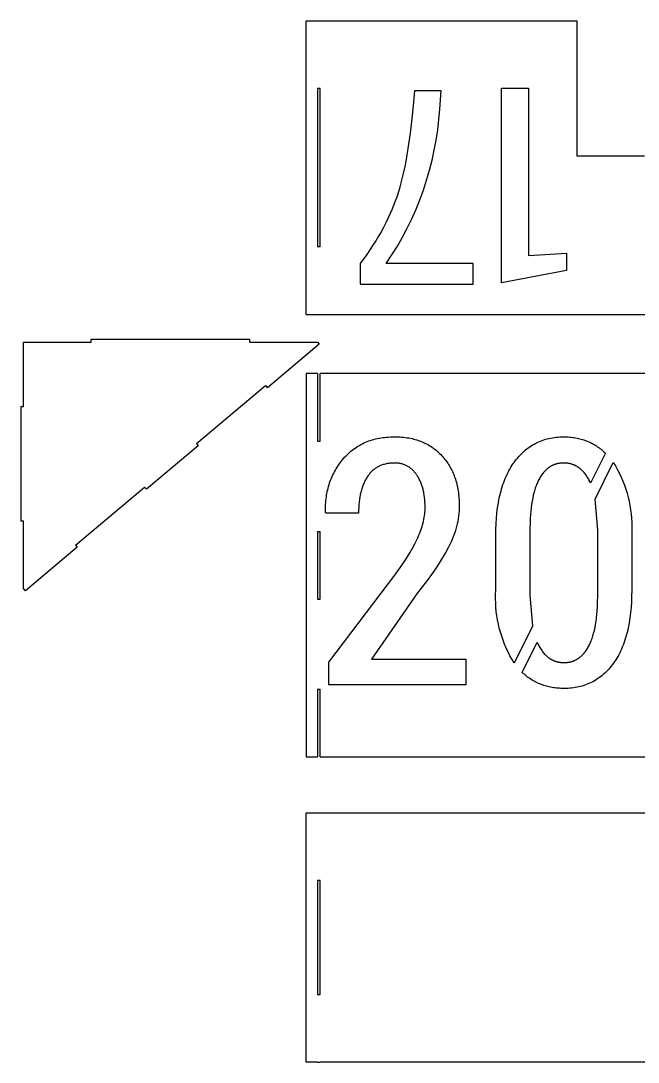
# Model space of a CAD drawing. Header units: inches. Extents: x -28 to 28, y 0 to 215.
# Drawn here: x -27.65 to -0.28, y 0.23 to 46.4 of the extents above; entities that cross this region are included whole.
import ezdxf

# ---------------------------------------------------------------- set-up
doc = ezdxf.new("R2010")
doc.units = ezdxf.units.IN
doc.header["$MEASUREMENT"] = 0
doc.layers.add('Linework', color=7, linetype='Continuous', true_color=0x000000)

msp = doc.modelspace()

# ---------------------------------------------------------------- linework, layer by layer
at = {"layer": 'Linework'}
for p, q in [((-15, 33.374), (-15, 46.397)), ((-15, 46.397), (-3, 46.397)), ((-3, 46.397), (-3, 40.397)), ((-14.5, 43.397), (-14.5, 36.374)), ((-14.375, 43.397), (-14.5, 43.397)), ((-14.375, 36.374), (-14.375, 43.397)), ((-6.338, 43.409), (-5.144, 43.409)), ((-6.338, 34.783), (-6.338, 43.409)), ((-5.144, 43.409), (-5.144, 35.989)), ((-10.197, 43.296), (-10.273, 42.477)), ((-9.006, 43.296), (-10.197, 43.296)), ((-9.077, 42.477), (-9.006, 43.296)), ((-10.273, 42.477), (-10.325, 41.937)), ((-9.114, 42.02), (-9.077, 42.477)), ((-9.166, 41.565), (-9.114, 42.02)), ((-10.325, 41.937), (-10.384, 41.419)), ((-9.234, 41.112), (-9.166, 41.565)), ((-10.384, 41.419), (-10.452, 40.923)), ((-9.316, 40.662), (-9.234, 41.112)), ((-10.452, 40.923), (-10.529, 40.449)), ((-9.414, 40.214), (-9.316, 40.662)), ((-10.529, 40.449), (-10.614, 39.997)), ((-9.527, 39.771), (-9.414, 40.214)), ((0, 40.397), (-3, 40.397)), ((-10.614, 39.997), (-10.707, 39.567)), ((-9.655, 39.331), (-9.527, 39.771)), ((-10.707, 39.567), (-10.809, 39.159)), ((-9.797, 38.895), (-9.655, 39.331)), ((-10.862, 38.964), (-10.919, 38.773)), ((-10.809, 39.159), (-10.862, 38.964)), ((-9.955, 38.465), (-9.797, 38.895)), ((-11.045, 38.396), (-11.117, 38.206)), ((-10.979, 38.585), (-11.045, 38.396)), ((-10.919, 38.773), (-10.979, 38.585)), ((-10.126, 38.041), (-9.955, 38.465)), ((-11.195, 38.015), (-11.28, 37.822)), ((-11.117, 38.206), (-11.195, 38.015)), ((-10.312, 37.622), (-10.126, 38.041)), ((-11.466, 37.435), (-11.569, 37.239)), ((-11.37, 37.629), (-11.466, 37.435)), ((-11.28, 37.822), (-11.37, 37.629)), ((-10.512, 37.21), (-10.312, 37.622)), ((-11.677, 37.042), (-11.792, 36.845)), ((-11.569, 37.239), (-11.677, 37.042)), ((-10.725, 36.805), (-10.512, 37.21)), ((-11.913, 36.646), (-12.039, 36.446)), ((-11.792, 36.845), (-11.913, 36.646)), ((-10.952, 36.407), (-10.725, 36.805)), ((-14.375, 36.374), (-14.5, 36.374)), ((-12.311, 36.043), (-12.607, 35.635)), ((-12.172, 36.245), (-12.311, 36.043)), ((-12.039, 36.446), (-12.172, 36.245)), ((-11.446, 35.635), (-11.193, 36.017)), ((-11.193, 36.017), (-10.952, 36.407)), ((-5.144, 35.989), (-3.459, 36.101)), ((-3.459, 36.101), (-3.459, 35.327)), ((-12.607, 35.635), (-12.607, 34.716)), ((-7.598, 35.635), (-11.446, 35.635)), ((-7.598, 34.716), (-7.598, 35.635)), ((-3.459, 35.327), (-6.338, 34.783)), ((-12.607, 34.716), (-7.598, 34.716)), ((-15, 33.374), (15, 33.374)), ((-27.523, 32.154), (-24.523, 32.154)), ((-27.523, 29.279), (-27.523, 32.154)), ((-24.523, 32.154), (-24.523, 32.279)), ((-24.523, 32.279), (-17.5, 32.279)), ((-17.5, 32.154), (-17.5, 32.279)), ((-17.5, 32.154), (-14.5, 32.154)), ((-14.42, 32.058), (-16.718, 30.13)), ((-14.5, 32.154), (-14.42, 32.058)), ((-15, 30.765), (-15, 13.765)), ((-14.5, 30.765), (-15, 30.765)), ((-14.5, 30.765), (-14.5, 27.765)), ((-14.375, 27.765), (-14.375, 30.765)), ((14.375, 30.765), (-14.375, 30.765)), ((-19.862, 27.654), (-16.798, 30.226)), ((-16.798, 30.226), (-16.718, 30.13)), ((-27.523, 29.279), (-27.648, 29.279)), ((-27.648, 29.279), (-27.648, 24.226)), ((-14.5, 27.765), (-14.375, 27.765)), ((-12.433, 27.682), (-12.363, 27.713)), ((-12.363, 27.713), (-12.292, 27.743)), ((-12.292, 27.743), (-12.219, 27.77)), ((-12.219, 27.77), (-12.145, 27.796)), ((-12.145, 27.796), (-12.071, 27.819)), ((-12.071, 27.819), (-11.994, 27.841)), ((-11.994, 27.841), (-11.917, 27.861)), ((-11.917, 27.861), (-11.839, 27.879)), ((-11.839, 27.879), (-11.759, 27.895)), ((-11.759, 27.895), (-11.678, 27.909)), ((-11.678, 27.909), (-11.596, 27.921)), ((-11.596, 27.921), (-11.513, 27.932)), ((-11.513, 27.932), (-11.428, 27.94)), ((-11.428, 27.94), (-11.343, 27.947)), ((-11.343, 27.947), (-11.256, 27.952)), ((-11.256, 27.952), (-11.168, 27.954)), ((-11.168, 27.954), (-11.078, 27.955)), ((-11.078, 27.955), (-10.996, 27.955)), ((-10.996, 27.955), (-10.915, 27.952)), ((-10.915, 27.952), (-10.835, 27.948)), ((-10.835, 27.948), (-10.756, 27.942)), ((-10.756, 27.942), (-10.678, 27.935)), ((-10.678, 27.935), (-10.601, 27.926)), ((-10.601, 27.926), (-10.525, 27.915)), ((-10.525, 27.915), (-10.45, 27.903)), ((-10.45, 27.903), (-10.377, 27.889)), ((-10.377, 27.889), (-10.304, 27.874)), ((-10.304, 27.874), (-10.233, 27.856)), ((-10.233, 27.856), (-10.162, 27.838)), ((-10.162, 27.838), (-10.093, 27.817)), ((-10.093, 27.817), (-10.025, 27.795)), ((-10.025, 27.795), (-9.957, 27.771)), ((-9.957, 27.771), (-9.891, 27.746)), ((-9.891, 27.746), (-9.826, 27.719)), ((-9.826, 27.719), (-9.763, 27.69)), ((-4.821, 27.672), (-4.751, 27.707)), ((-4.751, 27.707), (-4.681, 27.739)), ((-4.681, 27.739), (-4.61, 27.769)), ((-4.61, 27.769), (-4.537, 27.796)), ((-4.537, 27.796), (-4.463, 27.822)), ((-4.463, 27.822), (-4.388, 27.845)), ((-4.388, 27.845), (-4.313, 27.866)), ((-4.313, 27.866), (-4.235, 27.885)), ((-4.235, 27.885), (-4.157, 27.901)), ((-4.157, 27.901), (-4.078, 27.916)), ((-4.078, 27.916), (-3.998, 27.928)), ((-3.998, 27.928), (-3.916, 27.938)), ((-3.916, 27.938), (-3.833, 27.945)), ((-3.833, 27.945), (-3.75, 27.951)), ((-3.75, 27.951), (-3.665, 27.954)), ((-3.665, 27.954), (-3.579, 27.955)), ((-3.579, 27.955), (-3.51, 27.955)), ((-3.51, 27.955), (-3.442, 27.953)), ((-3.442, 27.953), (-3.375, 27.949)), ((-3.375, 27.949), (-3.308, 27.944)), ((-3.308, 27.944), (-3.242, 27.938)), ((-3.242, 27.938), (-3.177, 27.93)), ((-3.177, 27.93), (-3.113, 27.921)), ((-3.113, 27.921), (-3.049, 27.91)), ((-3.049, 27.91), (-2.986, 27.898)), ((-2.986, 27.898), (-2.924, 27.885)), ((-2.924, 27.885), (-2.862, 27.87)), ((-2.862, 27.87), (-2.801, 27.854)), ((-2.801, 27.854), (-2.741, 27.837)), ((-2.741, 27.837), (-2.682, 27.818)), ((-2.682, 27.818), (-2.623, 27.797)), ((-2.623, 27.797), (-2.565, 27.775)), ((-2.565, 27.775), (-2.507, 27.752)), ((-2.507, 27.752), (-2.451, 27.728)), ((-2.451, 27.728), (-2.395, 27.702)), ((-2.395, 27.702), (-2.34, 27.674)), ((-19.782, 27.559), (-22.08, 25.63)), ((-19.862, 27.654), (-19.782, 27.559)), ((-13.126, 27.214), (-13.069, 27.266)), ((-13.069, 27.266), (-13.011, 27.316)), ((-13.011, 27.316), (-12.952, 27.364)), ((-12.952, 27.364), (-12.891, 27.411)), ((-12.891, 27.411), (-12.829, 27.455)), ((-12.829, 27.455), (-12.766, 27.498)), ((-12.766, 27.498), (-12.702, 27.538)), ((-12.702, 27.538), (-12.637, 27.577)), ((-12.637, 27.577), (-12.57, 27.614)), ((-12.57, 27.614), (-12.502, 27.649)), ((-12.502, 27.649), (-12.433, 27.682)), ((-9.763, 27.69), (-9.7, 27.66)), ((-9.7, 27.66), (-9.638, 27.628)), ((-9.638, 27.628), (-9.577, 27.595)), ((-9.577, 27.595), (-9.518, 27.559)), ((-9.518, 27.559), (-9.459, 27.523)), ((-9.459, 27.523), (-9.402, 27.484)), ((-9.402, 27.484), (-9.346, 27.444)), ((-9.346, 27.444), (-9.29, 27.402)), ((-9.29, 27.402), (-9.236, 27.359)), ((-9.236, 27.359), (-9.183, 27.314)), ((-9.183, 27.314), (-9.131, 27.267)), ((-9.131, 27.267), (-9.08, 27.219)), ((-5.451, 27.208), (-5.393, 27.264)), ((-5.393, 27.264), (-5.334, 27.319)), ((-5.334, 27.319), (-5.274, 27.371)), ((-5.274, 27.371), (-5.212, 27.42)), ((-5.212, 27.42), (-5.15, 27.468)), ((-5.15, 27.468), (-5.086, 27.513)), ((-5.086, 27.513), (-5.022, 27.556)), ((-5.022, 27.556), (-4.956, 27.597)), ((-4.956, 27.597), (-4.889, 27.636)), ((-4.889, 27.636), (-4.821, 27.672)), ((-2.34, 27.674), (-2.285, 27.645)), ((-2.285, 27.645), (-2.231, 27.615)), ((-2.231, 27.615), (-2.178, 27.584)), ((-2.178, 27.584), (-2.126, 27.551)), ((-2.126, 27.551), (-2.074, 27.516)), ((-2.074, 27.516), (-2.023, 27.48)), ((-2.023, 27.48), (-1.973, 27.443)), ((-1.973, 27.443), (-1.923, 27.404)), ((-1.923, 27.404), (-1.874, 27.364)), ((-1.874, 27.364), (-1.826, 27.323)), ((-1.826, 27.323), (-1.779, 27.28)), ((-1.779, 27.28), (-1.732, 27.236)), ((-13.536, 26.738), (-13.49, 26.802)), ((-13.49, 26.802), (-13.442, 26.864)), ((-13.442, 26.864), (-13.393, 26.926)), ((-13.393, 26.926), (-13.342, 26.987)), ((-13.342, 26.987), (-13.29, 27.047)), ((-13.29, 27.047), (-13.237, 27.104)), ((-13.237, 27.104), (-13.182, 27.16)), ((-13.182, 27.16), (-13.126, 27.214)), ((-11.318, 26.779), (-11.363, 26.773)), ((-11.271, 26.784), (-11.318, 26.779)), ((-11.224, 26.788), (-11.271, 26.784)), ((-11.176, 26.791), (-11.224, 26.788)), ((-11.128, 26.793), (-11.176, 26.791)), ((-11.078, 26.794), (-11.128, 26.793)), ((-11.039, 26.793), (-11.078, 26.794)), ((-11, 26.791), (-11.039, 26.793)), ((-10.962, 26.789), (-11, 26.791)), ((-10.924, 26.785), (-10.962, 26.789)), ((-10.887, 26.78), (-10.924, 26.785)), ((-10.851, 26.775), (-10.887, 26.78)), ((-9.08, 27.219), (-9.031, 27.169)), ((-9.031, 27.169), (-8.982, 27.118)), ((-8.982, 27.118), (-8.934, 27.065)), ((-8.934, 27.065), (-8.889, 27.011)), ((-8.889, 27.011), (-8.844, 26.956)), ((-8.844, 26.956), (-8.801, 26.9)), ((-8.801, 26.9), (-8.76, 26.843)), ((-8.76, 26.843), (-8.72, 26.784)), ((-8.72, 26.784), (-8.682, 26.725)), ((-5.826, 26.752), (-5.776, 26.823)), ((-5.776, 26.823), (-5.724, 26.893)), ((-5.724, 26.893), (-5.672, 26.96)), ((-5.672, 26.96), (-5.618, 27.026)), ((-5.618, 27.026), (-5.564, 27.089)), ((-5.564, 27.089), (-5.508, 27.149)), ((-5.508, 27.149), (-5.451, 27.208)), ((-3.777, 26.779), (-3.798, 26.775)), ((-3.756, 26.782), (-3.777, 26.779)), ((-3.734, 26.785), (-3.756, 26.782)), ((-3.713, 26.787), (-3.734, 26.785)), ((-3.669, 26.791), (-3.713, 26.787)), ((-3.624, 26.793), (-3.669, 26.791)), ((-3.579, 26.794), (-3.624, 26.793)), ((-3.533, 26.793), (-3.579, 26.794)), ((-3.489, 26.791), (-3.533, 26.793)), ((-3.445, 26.787), (-3.489, 26.791)), ((-3.423, 26.785), (-3.445, 26.787)), ((-3.402, 26.782), (-3.423, 26.785)), ((-3.38, 26.779), (-3.402, 26.782)), ((-3.359, 26.775), (-3.38, 26.779)), ((-1.732, 27.236), (-2.391, 25.901)), ((-2.181, 25.197), (-1.378, 26.823)), ((-1.378, 26.823), (-1.281, 26.662)), ((-13.81, 26.27), (-13.775, 26.339)), ((-13.775, 26.339), (-13.74, 26.408)), ((-13.74, 26.408), (-13.702, 26.476)), ((-13.702, 26.476), (-13.663, 26.543)), ((-13.663, 26.543), (-13.622, 26.609)), ((-13.622, 26.609), (-13.58, 26.674)), ((-13.58, 26.674), (-13.536, 26.738)), ((-12.168, 26.337), (-12.195, 26.304)), ((-12.139, 26.369), (-12.168, 26.337)), ((-12.11, 26.4), (-12.139, 26.369)), ((-12.08, 26.43), (-12.11, 26.4)), ((-12.05, 26.458), (-12.08, 26.43)), ((-12.018, 26.486), (-12.05, 26.458)), ((-11.986, 26.512), (-12.018, 26.486)), ((-11.953, 26.537), (-11.986, 26.512)), ((-11.919, 26.561), (-11.953, 26.537)), ((-11.884, 26.584), (-11.919, 26.561)), ((-11.849, 26.605), (-11.884, 26.584)), ((-11.813, 26.625), (-11.849, 26.605)), ((-11.776, 26.645), (-11.813, 26.625)), ((-11.738, 26.663), (-11.776, 26.645)), ((-11.699, 26.68), (-11.738, 26.663)), ((-11.66, 26.695), (-11.699, 26.68)), ((-11.62, 26.71), (-11.66, 26.695)), ((-11.579, 26.723), (-11.62, 26.71)), ((-11.538, 26.735), (-11.579, 26.723)), ((-11.495, 26.746), (-11.538, 26.735)), ((-11.452, 26.756), (-11.495, 26.746)), ((-11.408, 26.765), (-11.452, 26.756)), ((-11.363, 26.773), (-11.408, 26.765)), ((-10.814, 26.768), (-10.851, 26.775)), ((-10.779, 26.76), (-10.814, 26.768)), ((-10.744, 26.751), (-10.779, 26.76)), ((-10.709, 26.741), (-10.744, 26.751)), ((-10.675, 26.73), (-10.709, 26.741)), ((-10.642, 26.718), (-10.675, 26.73)), ((-10.609, 26.704), (-10.642, 26.718)), ((-10.576, 26.69), (-10.609, 26.704)), ((-10.545, 26.675), (-10.576, 26.69)), ((-10.513, 26.659), (-10.545, 26.675)), ((-10.482, 26.641), (-10.513, 26.659)), ((-10.452, 26.623), (-10.482, 26.641)), ((-10.422, 26.603), (-10.452, 26.623)), ((-10.393, 26.583), (-10.422, 26.603)), ((-10.365, 26.561), (-10.393, 26.583)), ((-10.336, 26.538), (-10.365, 26.561)), ((-10.309, 26.515), (-10.336, 26.538)), ((-10.282, 26.49), (-10.309, 26.515)), ((-10.255, 26.464), (-10.282, 26.49)), ((-10.229, 26.437), (-10.255, 26.464)), ((-10.204, 26.409), (-10.229, 26.437)), ((-10.179, 26.38), (-10.204, 26.409)), ((-10.154, 26.35), (-10.179, 26.38)), ((-10.13, 26.319), (-10.154, 26.35)), ((-10.107, 26.287), (-10.13, 26.319)), ((-8.682, 26.725), (-8.645, 26.665)), ((-8.645, 26.665), (-8.609, 26.604)), ((-8.609, 26.604), (-8.575, 26.541)), ((-8.575, 26.541), (-8.543, 26.478)), ((-8.543, 26.478), (-8.512, 26.413)), ((-8.512, 26.413), (-8.483, 26.348)), ((-8.483, 26.348), (-8.455, 26.281)), ((-6.092, 26.282), (-6.052, 26.365)), ((-6.052, 26.365), (-6.01, 26.446)), ((-6.01, 26.446), (-5.966, 26.525)), ((-5.966, 26.525), (-5.921, 26.603)), ((-5.921, 26.603), (-5.874, 26.678)), ((-5.874, 26.678), (-5.826, 26.752)), ((-4.508, 26.332), (-4.536, 26.295)), ((-4.479, 26.368), (-4.508, 26.332)), ((-4.449, 26.403), (-4.479, 26.368)), ((-4.419, 26.436), (-4.449, 26.403)), ((-4.388, 26.468), (-4.419, 26.436)), ((-4.372, 26.483), (-4.388, 26.468)), ((-4.356, 26.498), (-4.372, 26.483)), ((-4.34, 26.513), (-4.356, 26.498)), ((-4.323, 26.527), (-4.34, 26.513)), ((-4.307, 26.541), (-4.323, 26.527)), ((-4.29, 26.554), (-4.307, 26.541)), ((-4.273, 26.567), (-4.29, 26.554)), ((-4.256, 26.58), (-4.273, 26.567)), ((-4.239, 26.593), (-4.256, 26.58)), ((-4.222, 26.605), (-4.239, 26.593)), ((-4.205, 26.616), (-4.222, 26.605)), ((-4.187, 26.627), (-4.205, 26.616)), ((-4.169, 26.638), (-4.187, 26.627)), ((-4.151, 26.649), (-4.169, 26.638)), ((-4.133, 26.659), (-4.151, 26.649)), ((-4.115, 26.669), (-4.133, 26.659)), ((-4.096, 26.678), (-4.115, 26.669)), ((-4.077, 26.687), (-4.096, 26.678)), ((-4.059, 26.696), (-4.077, 26.687)), ((-4.04, 26.704), (-4.059, 26.696)), ((-4.02, 26.712), (-4.04, 26.704)), ((-4.001, 26.72), (-4.02, 26.712)), ((-3.982, 26.727), (-4.001, 26.72)), ((-3.962, 26.734), (-3.982, 26.727)), ((-3.942, 26.74), (-3.962, 26.734)), ((-3.922, 26.746), (-3.942, 26.74)), ((-3.902, 26.752), (-3.922, 26.746)), ((-3.881, 26.757), (-3.902, 26.752)), ((-3.861, 26.762), (-3.881, 26.757)), ((-3.84, 26.767), (-3.861, 26.762)), ((-3.819, 26.771), (-3.84, 26.767)), ((-3.798, 26.775), (-3.819, 26.771)), ((-3.338, 26.771), (-3.359, 26.775)), ((-3.317, 26.767), (-3.338, 26.771)), ((-3.296, 26.763), (-3.317, 26.767)), ((-3.276, 26.758), (-3.296, 26.763)), ((-3.255, 26.752), (-3.276, 26.758)), ((-3.235, 26.747), (-3.255, 26.752)), ((-3.215, 26.74), (-3.235, 26.747)), ((-3.195, 26.734), (-3.215, 26.74)), ((-3.175, 26.727), (-3.195, 26.734)), ((-3.156, 26.72), (-3.175, 26.727)), ((-3.136, 26.713), (-3.156, 26.72)), ((-3.117, 26.705), (-3.136, 26.713)), ((-3.098, 26.696), (-3.117, 26.705)), ((-3.079, 26.688), (-3.098, 26.696)), ((-3.06, 26.679), (-3.079, 26.688)), ((-3.042, 26.669), (-3.06, 26.679)), ((-3.023, 26.66), (-3.042, 26.669)), ((-3.005, 26.65), (-3.023, 26.66)), ((-2.987, 26.639), (-3.005, 26.65)), ((-2.969, 26.628), (-2.987, 26.639)), ((-2.951, 26.617), (-2.969, 26.628)), ((-2.934, 26.606), (-2.951, 26.617)), ((-2.916, 26.594), (-2.934, 26.606)), ((-2.899, 26.581), (-2.916, 26.594)), ((-2.882, 26.569), (-2.899, 26.581)), ((-2.865, 26.556), (-2.882, 26.569)), ((-2.848, 26.542), (-2.865, 26.556)), ((-2.831, 26.528), (-2.848, 26.542)), ((-2.815, 26.514), (-2.831, 26.528)), ((-2.799, 26.5), (-2.815, 26.514)), ((-2.767, 26.47), (-2.799, 26.5)), ((-2.735, 26.438), (-2.767, 26.47)), ((-2.705, 26.405), (-2.735, 26.438)), ((-2.675, 26.37), (-2.705, 26.405)), ((-2.645, 26.334), (-2.675, 26.37)), ((-2.616, 26.297), (-2.645, 26.334)), ((-1.281, 26.662), (-1.19, 26.498)), ((-1.19, 26.498), (-1.105, 26.331)), ((-1.105, 26.331), (-1.026, 26.161)), ((-13.979, 25.834), (-13.955, 25.909)), ((-13.955, 25.909), (-13.929, 25.983)), ((-13.929, 25.983), (-13.902, 26.056)), ((-13.902, 26.056), (-13.873, 26.128)), ((-13.873, 26.128), (-13.842, 26.199)), ((-13.842, 26.199), (-13.81, 26.27)), ((-12.448, 25.873), (-12.466, 25.828)), ((-12.429, 25.916), (-12.448, 25.873)), ((-12.409, 25.959), (-12.429, 25.916)), ((-12.388, 26.001), (-12.409, 25.959)), ((-12.367, 26.042), (-12.388, 26.001)), ((-12.345, 26.082), (-12.367, 26.042)), ((-12.322, 26.122), (-12.345, 26.082)), ((-12.298, 26.16), (-12.322, 26.122)), ((-12.274, 26.198), (-12.298, 26.16)), ((-12.248, 26.234), (-12.274, 26.198)), ((-12.222, 26.27), (-12.248, 26.234)), ((-12.195, 26.304), (-12.222, 26.27)), ((-10.084, 26.254), (-10.107, 26.287)), ((-10.062, 26.22), (-10.084, 26.254)), ((-10.04, 26.185), (-10.062, 26.22)), ((-10.02, 26.15), (-10.04, 26.185)), ((-9.999, 26.114), (-10.02, 26.15)), ((-9.98, 26.077), (-9.999, 26.114)), ((-9.961, 26.04), (-9.98, 26.077)), ((-9.943, 26.002), (-9.961, 26.04)), ((-9.926, 25.964), (-9.943, 26.002)), ((-9.91, 25.925), (-9.926, 25.964)), ((-9.894, 25.885), (-9.91, 25.925)), ((-9.878, 25.845), (-9.894, 25.885)), ((-8.455, 26.281), (-8.429, 26.213)), ((-8.429, 26.213), (-8.404, 26.145)), ((-8.404, 26.145), (-8.38, 26.075)), ((-8.38, 26.075), (-8.359, 26.004)), ((-8.359, 26.004), (-8.338, 25.932)), ((-8.338, 25.932), (-8.319, 25.859)), ((-8.319, 25.859), (-8.302, 25.785)), ((-6.27, 25.839), (-6.238, 25.932)), ((-6.238, 25.932), (-6.204, 26.022)), ((-6.204, 26.022), (-6.168, 26.111)), ((-6.168, 26.111), (-6.131, 26.197)), ((-6.131, 26.197), (-6.092, 26.282)), ((-4.761, 25.89), (-4.782, 25.838)), ((-4.739, 25.94), (-4.761, 25.89)), ((-4.716, 25.99), (-4.739, 25.94)), ((-4.692, 26.038), (-4.716, 25.99)), ((-4.668, 26.084), (-4.692, 26.038)), ((-4.643, 26.129), (-4.668, 26.084)), ((-4.617, 26.173), (-4.643, 26.129)), ((-4.591, 26.215), (-4.617, 26.173)), ((-4.564, 26.255), (-4.591, 26.215)), ((-4.536, 26.295), (-4.564, 26.255)), ((-2.588, 26.258), (-2.616, 26.297)), ((-2.561, 26.218), (-2.588, 26.258)), ((-2.534, 26.176), (-2.561, 26.218)), ((-2.508, 26.132), (-2.534, 26.176)), ((-2.483, 26.088), (-2.508, 26.132)), ((-2.458, 26.041), (-2.483, 26.088)), ((-2.423, 25.972), (-2.458, 26.041)), ((-2.391, 25.901), (-2.423, 25.972)), ((-1.026, 26.161), (-0.952, 25.988)), ((-0.952, 25.988), (-0.885, 25.813)), ((-25.225, 23.155), (-22.16, 25.726)), ((-22.16, 25.726), (-22.08, 25.63)), ((-14.088, 25.368), (-14.074, 25.448)), ((-14.074, 25.448), (-14.059, 25.527)), ((-14.059, 25.527), (-14.041, 25.605)), ((-14.041, 25.605), (-14.022, 25.683)), ((-14.022, 25.683), (-14.001, 25.759)), ((-14.001, 25.759), (-13.979, 25.834)), ((-12.585, 25.443), (-12.596, 25.391)), ((-12.573, 25.494), (-12.585, 25.443)), ((-12.56, 25.544), (-12.573, 25.494)), ((-12.546, 25.594), (-12.56, 25.544)), ((-12.532, 25.642), (-12.546, 25.594)), ((-12.516, 25.69), (-12.532, 25.642)), ((-12.501, 25.737), (-12.516, 25.69)), ((-12.484, 25.783), (-12.501, 25.737)), ((-12.466, 25.828), (-12.484, 25.783)), ((-9.864, 25.804), (-9.878, 25.845)), ((-9.85, 25.763), (-9.864, 25.804)), ((-9.837, 25.721), (-9.85, 25.763)), ((-9.825, 25.678), (-9.837, 25.721)), ((-9.813, 25.635), (-9.825, 25.678)), ((-9.802, 25.591), (-9.813, 25.635)), ((-9.792, 25.546), (-9.802, 25.591)), ((-9.783, 25.501), (-9.792, 25.546)), ((-9.774, 25.455), (-9.783, 25.501)), ((-9.758, 25.362), (-9.774, 25.455)), ((-8.302, 25.785), (-8.286, 25.71)), ((-8.286, 25.71), (-8.272, 25.634)), ((-8.272, 25.634), (-8.259, 25.557)), ((-8.259, 25.557), (-8.248, 25.479)), ((-8.248, 25.479), (-8.238, 25.4)), ((-8.238, 25.4), (-8.23, 25.319)), ((-6.409, 25.349), (-6.385, 25.451)), ((-6.385, 25.451), (-6.358, 25.551)), ((-6.358, 25.551), (-6.331, 25.649)), ((-6.331, 25.649), (-6.301, 25.745)), ((-6.301, 25.745), (-6.27, 25.839)), ((-4.894, 25.496), (-4.926, 25.371)), ((-4.878, 25.556), (-4.894, 25.496)), ((-4.86, 25.615), (-4.878, 25.556)), ((-4.842, 25.673), (-4.86, 25.615)), ((-4.822, 25.729), (-4.842, 25.673)), ((-4.803, 25.784), (-4.822, 25.729)), ((-4.782, 25.838), (-4.803, 25.784)), ((-0.885, 25.813), (-0.823, 25.635)), ((-0.823, 25.635), (-0.768, 25.456)), ((-0.768, 25.456), (-0.719, 25.275)), ((-14.137, 24.871), (-14.133, 24.956)), ((-14.133, 24.956), (-14.128, 25.041)), ((-14.128, 25.041), (-14.12, 25.124)), ((-14.12, 25.124), (-14.111, 25.206)), ((-14.111, 25.206), (-14.101, 25.288)), ((-14.101, 25.288), (-14.088, 25.368)), ((-12.658, 24.944), (-12.666, 24.824)), ((-12.647, 25.061), (-12.658, 24.944)), ((-12.633, 25.174), (-12.647, 25.061)), ((-12.616, 25.284), (-12.633, 25.174)), ((-12.596, 25.391), (-12.616, 25.284)), ((-9.745, 25.266), (-9.758, 25.362)), ((-9.736, 25.167), (-9.745, 25.266)), ((-9.729, 25.066), (-9.736, 25.167)), ((-9.724, 24.963), (-9.729, 25.066)), ((-9.723, 24.857), (-9.724, 24.963)), ((-8.23, 25.319), (-8.223, 25.238)), ((-8.223, 25.238), (-8.218, 25.155)), ((-8.218, 25.155), (-8.214, 25.072)), ((-8.214, 25.072), (-8.212, 24.987)), ((-8.212, 24.987), (-8.211, 24.902)), ((-6.508, 24.813), (-6.473, 25.033)), ((-6.473, 25.033), (-6.454, 25.14)), ((-6.454, 25.14), (-6.432, 25.246)), ((-6.432, 25.246), (-6.409, 25.349)), ((-5.002, 24.962), (-5.022, 24.815)), ((-4.98, 25.104), (-5.002, 24.962)), ((-4.954, 25.24), (-4.98, 25.104)), ((-4.926, 25.371), (-4.954, 25.24)), ((-2.067, 23.815), (-2.181, 25.197)), ((-0.719, 25.275), (-0.676, 25.092)), ((-0.676, 25.092), (-0.639, 24.908)), ((-14.14, 24.786), (-14.137, 24.871)), ((-14.14, 24.699), (-14.14, 24.786)), ((-14.139, 24.611), (-14.14, 24.699)), ((-14.124, 24.574), (-14.139, 24.611)), ((-12.672, 24.574), (-14.124, 24.574)), ((-12.671, 24.701), (-12.672, 24.574)), ((-12.666, 24.824), (-12.671, 24.701)), ((-9.751, 24.462), (-9.741, 24.542)), ((-9.741, 24.542), (-9.733, 24.621)), ((-9.733, 24.621), (-9.727, 24.7)), ((-9.727, 24.7), (-9.724, 24.779)), ((-9.724, 24.779), (-9.723, 24.857)), ((-8.228, 24.554), (-8.241, 24.438)), ((-8.218, 24.67), (-8.228, 24.554)), ((-8.213, 24.786), (-8.218, 24.67)), ((-8.211, 24.902), (-8.213, 24.786)), ((-6.559, 24.35), (-6.537, 24.585)), ((-6.537, 24.585), (-6.508, 24.813)), ((-5.052, 24.504), (-5.062, 24.34)), ((-5.038, 24.662), (-5.052, 24.504)), ((-5.022, 24.815), (-5.038, 24.662)), ((-0.639, 24.908), (-0.609, 24.722)), ((-0.609, 24.722), (-0.585, 24.536)), ((-0.585, 24.536), (-0.568, 24.349)), ((-27.648, 24.226), (-27.523, 24.226)), ((-27.523, 21.226), (-27.523, 24.226)), ((-9.858, 23.978), (-9.835, 24.059)), ((-9.835, 24.059), (-9.814, 24.14)), ((-9.814, 24.14), (-9.795, 24.221)), ((-9.795, 24.221), (-9.778, 24.302)), ((-9.778, 24.302), (-9.763, 24.382)), ((-9.763, 24.382), (-9.751, 24.462)), ((-8.302, 24.092), (-8.329, 23.977)), ((-8.278, 24.207), (-8.302, 24.092)), ((-8.257, 24.323), (-8.278, 24.207)), ((-8.241, 24.438), (-8.257, 24.323)), ((-6.584, 23.856), (-6.575, 24.107)), ((-6.575, 24.107), (-6.559, 24.35)), ((-5.07, 24.17), (-5.076, 23.815)), ((-5.062, 24.34), (-5.07, 24.17)), ((-0.568, 24.349), (-0.557, 24.162)), ((-0.557, 24.162), (-0.552, 23.974)), ((-14.5, 23.765), (-14.5, 20.765)), ((-14.5, 23.765), (-14.375, 23.765)), ((-14.375, 20.765), (-14.375, 23.765)), ((-10.047, 23.48), (-10.01, 23.565)), ((-10.01, 23.565), (-9.975, 23.648)), ((-9.975, 23.648), (-9.942, 23.731)), ((-9.942, 23.731), (-9.912, 23.814)), ((-9.912, 23.814), (-9.884, 23.896)), ((-9.884, 23.896), (-9.858, 23.978)), ((-8.435, 23.634), (-8.477, 23.52)), ((-8.396, 23.748), (-8.435, 23.634)), ((-8.361, 23.863), (-8.396, 23.748)), ((-8.329, 23.977), (-8.361, 23.863)), ((-6.588, 23.599), (-6.584, 23.856)), ((-6.588, 21.148), (-6.588, 23.599)), ((-5.076, 23.815), (-5.076, 20.94)), ((-2.067, 20.94), (-2.067, 23.815)), ((-0.554, 23.786), (-0.562, 23.599)), ((-0.562, 23.599), (-0.562, 21.148)), ((-0.552, 23.974), (-0.554, 23.786)), ((-25.225, 23.155), (-25.144, 23.059)), ((-10.286, 23.015), (-10.18, 23.21)), ((-10.18, 23.21), (-10.132, 23.303)), ((-10.132, 23.303), (-10.088, 23.393)), ((-10.088, 23.393), (-10.047, 23.48)), ((-8.627, 23.179), (-8.684, 23.066)), ((-8.573, 23.293), (-8.627, 23.179)), ((-8.523, 23.406), (-8.573, 23.293)), ((-8.477, 23.52), (-8.523, 23.406)), ((-25.144, 23.059), (-27.442, 21.131)), ((-10.538, 22.594), (-10.405, 22.81)), ((-10.405, 22.81), (-10.286, 23.015)), ((-8.809, 22.837), (-8.947, 22.6)), ((-8.684, 23.066), (-8.809, 22.837)), ((-11.019, 21.878), (-10.685, 22.366)), ((-10.685, 22.366), (-10.538, 22.594)), ((-9.099, 22.358), (-9.264, 22.108)), ((-8.947, 22.6), (-9.099, 22.358)), ((-13.998, 17.961), (-11.019, 21.878)), ((-9.442, 21.852), (-9.634, 21.589)), ((-9.264, 22.108), (-9.442, 21.852)), ((-9.839, 21.32), (-10.058, 21.044)), ((-9.634, 21.589), (-9.839, 21.32)), ((-27.442, 21.131), (-27.523, 21.226)), ((-10.058, 21.044), (-12.106, 18.102)), ((-6.598, 20.773), (-6.596, 20.961)), ((-6.596, 20.961), (-6.588, 21.148)), ((-5.076, 20.94), (-4.963, 19.562)), ((-2.073, 20.581), (-2.067, 20.94)), ((-0.566, 20.889), (-0.575, 20.637)), ((-0.562, 21.148), (-0.566, 20.889)), ((-14.5, 20.765), (-14.375, 20.765)), ((-6.594, 20.585), (-6.598, 20.773)), ((-6.583, 20.398), (-6.594, 20.585)), ((-6.566, 20.211), (-6.583, 20.398)), ((-2.091, 20.244), (-2.08, 20.41)), ((-2.08, 20.41), (-2.073, 20.581)), ((-0.591, 20.393), (-0.613, 20.156)), ((-0.575, 20.637), (-0.591, 20.393)), ((-6.542, 20.024), (-6.566, 20.211)), ((-6.512, 19.839), (-6.542, 20.024)), ((-2.141, 19.782), (-2.121, 19.93)), ((-2.121, 19.93), (-2.105, 20.084)), ((-2.105, 20.084), (-2.091, 20.244)), ((-0.641, 19.927), (-0.676, 19.706)), ((-0.613, 20.156), (-0.641, 19.927)), ((-6.475, 19.655), (-6.512, 19.839)), ((-6.432, 19.472), (-6.475, 19.655)), ((-6.383, 19.291), (-6.432, 19.472)), ((-4.963, 19.562), (-5.772, 17.924)), ((-2.218, 19.371), (-2.189, 19.502)), ((-2.189, 19.502), (-2.164, 19.639)), ((-2.164, 19.639), (-2.141, 19.782)), ((-0.717, 19.493), (-0.74, 19.389)), ((-0.696, 19.599), (-0.717, 19.493)), ((-0.676, 19.706), (-0.696, 19.599)), ((-6.328, 19.111), (-6.383, 19.291)), ((-6.266, 18.934), (-6.328, 19.111)), ((-6.199, 18.759), (-6.266, 18.934)), ((-2.363, 18.902), (-2.343, 18.956)), ((-2.343, 18.956), (-2.323, 19.011)), ((-2.323, 19.011), (-2.303, 19.067)), ((-2.303, 19.067), (-2.285, 19.125)), ((-2.285, 19.125), (-2.267, 19.184)), ((-2.267, 19.184), (-2.25, 19.245)), ((-2.25, 19.245), (-2.218, 19.371)), ((-0.847, 18.993), (-0.878, 18.899)), ((-0.818, 19.089), (-0.847, 18.993)), ((-0.791, 19.187), (-0.818, 19.089)), ((-0.764, 19.287), (-0.791, 19.187)), ((-0.74, 19.389), (-0.764, 19.287)), ((-6.125, 18.586), (-6.199, 18.759)), ((-6.045, 18.416), (-6.125, 18.586)), ((-5.417, 17.513), (-4.755, 18.855)), ((-4.755, 18.855), (-4.738, 18.817)), ((-4.738, 18.817), (-4.721, 18.779)), ((-4.721, 18.779), (-4.703, 18.742)), ((-4.703, 18.742), (-4.685, 18.706)), ((-4.685, 18.706), (-4.66, 18.659)), ((-4.66, 18.659), (-4.634, 18.614)), ((-4.634, 18.614), (-4.608, 18.57)), ((-4.608, 18.57), (-4.582, 18.528)), ((-4.582, 18.528), (-4.554, 18.487)), ((-4.554, 18.487), (-4.526, 18.447)), ((-2.611, 18.445), (-2.583, 18.484)), ((-2.583, 18.484), (-2.556, 18.525)), ((-2.556, 18.525), (-2.53, 18.567)), ((-2.53, 18.567), (-2.504, 18.61)), ((-2.504, 18.61), (-2.479, 18.655)), ((-2.479, 18.655), (-2.454, 18.702)), ((-2.454, 18.702), (-2.43, 18.75)), ((-2.43, 18.75), (-2.407, 18.799)), ((-2.407, 18.799), (-2.385, 18.85)), ((-2.385, 18.85), (-2.363, 18.902)), ((-1.017, 18.542), (-1.056, 18.457)), ((-0.98, 18.628), (-1.017, 18.542)), ((-0.944, 18.717), (-0.98, 18.628)), ((-0.91, 18.807), (-0.944, 18.717)), ((-0.878, 18.899), (-0.91, 18.807)), ((-12.106, 18.102), (-7.913, 18.102)), ((-7.913, 18.102), (-7.913, 16.955)), ((-5.96, 18.249), (-6.045, 18.416)), ((-5.869, 18.085), (-5.96, 18.249)), ((-5.772, 17.924), (-5.869, 18.085)), ((-4.526, 18.447), (-4.497, 18.41)), ((-4.497, 18.41), (-4.468, 18.373)), ((-4.468, 18.373), (-4.438, 18.338)), ((-4.438, 18.338), (-4.407, 18.305)), ((-4.407, 18.305), (-4.376, 18.273)), ((-4.376, 18.273), (-4.344, 18.243)), ((-4.344, 18.243), (-4.327, 18.228)), ((-4.327, 18.228), (-4.311, 18.214)), ((-4.311, 18.214), (-4.294, 18.2)), ((-4.294, 18.2), (-4.278, 18.186)), ((-4.278, 18.186), (-4.261, 18.173)), ((-4.261, 18.173), (-4.244, 18.16)), ((-4.244, 18.16), (-4.226, 18.148)), ((-4.226, 18.148), (-4.209, 18.136)), ((-4.209, 18.136), (-4.191, 18.124)), ((-4.191, 18.124), (-4.174, 18.113)), ((-4.174, 18.113), (-4.156, 18.102)), ((-4.156, 18.102), (-4.138, 18.091)), ((-4.138, 18.091), (-4.119, 18.081)), ((-4.119, 18.081), (-4.101, 18.071)), ((-4.101, 18.071), (-4.082, 18.062)), ((-4.082, 18.062), (-4.064, 18.053)), ((-4.064, 18.053), (-4.045, 18.044)), ((-4.045, 18.044), (-4.026, 18.036)), ((-4.026, 18.036), (-4.006, 18.028)), ((-4.006, 18.028), (-3.987, 18.02)), ((-3.987, 18.02), (-3.967, 18.013)), ((-3.967, 18.013), (-3.948, 18.006)), ((-3.948, 18.006), (-3.928, 17.999)), ((-3.204, 17.999), (-3.184, 18.006)), ((-3.184, 18.006), (-3.164, 18.013)), ((-3.164, 18.013), (-3.145, 18.02)), ((-3.145, 18.02), (-3.126, 18.027)), ((-3.126, 18.027), (-3.107, 18.035)), ((-3.107, 18.035), (-3.088, 18.044)), ((-3.088, 18.044), (-3.069, 18.052)), ((-3.069, 18.052), (-3.051, 18.061)), ((-3.051, 18.061), (-3.032, 18.071)), ((-3.032, 18.071), (-3.014, 18.08)), ((-3.014, 18.08), (-2.996, 18.091)), ((-2.996, 18.091), (-2.978, 18.101)), ((-2.978, 18.101), (-2.96, 18.112)), ((-2.96, 18.112), (-2.943, 18.123)), ((-2.943, 18.123), (-2.925, 18.135)), ((-2.925, 18.135), (-2.908, 18.147)), ((-2.908, 18.147), (-2.891, 18.159)), ((-2.891, 18.159), (-2.874, 18.172)), ((-2.874, 18.172), (-2.857, 18.185)), ((-2.857, 18.185), (-2.841, 18.199)), ((-2.841, 18.199), (-2.824, 18.212)), ((-2.824, 18.212), (-2.808, 18.227)), ((-2.808, 18.227), (-2.792, 18.241)), ((-2.792, 18.241), (-2.76, 18.271)), ((-2.76, 18.271), (-2.729, 18.303)), ((-2.729, 18.303), (-2.698, 18.336)), ((-2.698, 18.336), (-2.669, 18.371)), ((-2.669, 18.371), (-2.64, 18.407)), ((-2.64, 18.407), (-2.611, 18.445)), ((-1.273, 18.064), (-1.321, 17.991)), ((-1.226, 18.139), (-1.273, 18.064)), ((-1.181, 18.215), (-1.226, 18.139)), ((-1.138, 18.294), (-1.181, 18.215)), ((-1.096, 18.375), (-1.138, 18.294)), ((-1.056, 18.457), (-1.096, 18.375)), ((-13.998, 16.955), (-13.998, 17.961)), ((-3.928, 17.999), (-3.908, 17.993)), ((-3.908, 17.993), (-3.887, 17.988)), ((-3.887, 17.988), (-3.867, 17.982)), ((-3.867, 17.982), (-3.846, 17.977)), ((-3.846, 17.977), (-3.826, 17.973)), ((-3.826, 17.973), (-3.805, 17.968)), ((-3.805, 17.968), (-3.784, 17.964)), ((-3.784, 17.964), (-3.762, 17.961)), ((-3.762, 17.961), (-3.741, 17.958)), ((-3.741, 17.958), (-3.719, 17.955)), ((-3.719, 17.955), (-3.698, 17.953)), ((-3.698, 17.953), (-3.654, 17.949)), ((-3.654, 17.949), (-3.609, 17.947)), ((-3.609, 17.947), (-3.564, 17.946)), ((-3.564, 17.946), (-3.519, 17.947)), ((-3.519, 17.947), (-3.475, 17.949)), ((-3.475, 17.949), (-3.453, 17.951)), ((-3.453, 17.951), (-3.431, 17.953)), ((-3.431, 17.953), (-3.41, 17.955)), ((-3.41, 17.955), (-3.388, 17.958)), ((-3.388, 17.958), (-3.367, 17.961)), ((-3.367, 17.961), (-3.346, 17.964)), ((-3.346, 17.964), (-3.325, 17.968)), ((-3.325, 17.968), (-3.305, 17.972)), ((-3.305, 17.972), (-3.284, 17.977)), ((-3.284, 17.977), (-3.264, 17.982)), ((-3.264, 17.982), (-3.244, 17.987)), ((-3.244, 17.987), (-3.224, 17.993)), ((-3.224, 17.993), (-3.204, 17.999)), ((-1.637, 17.597), (-1.694, 17.539)), ((-1.582, 17.657), (-1.637, 17.597)), ((-1.527, 17.72), (-1.582, 17.657)), ((-1.474, 17.784), (-1.527, 17.72)), ((-1.422, 17.851), (-1.474, 17.784)), ((-1.371, 17.92), (-1.422, 17.851)), ((-1.321, 17.991), (-1.371, 17.92)), ((-5.37, 17.469), (-5.417, 17.513)), ((-5.323, 17.427), (-5.37, 17.469)), ((-5.274, 17.386), (-5.323, 17.427)), ((-5.225, 17.346), (-5.274, 17.386)), ((-5.176, 17.307), (-5.225, 17.346)), ((-5.125, 17.27), (-5.176, 17.307)), ((-5.074, 17.235), (-5.125, 17.27)), ((-5.022, 17.201), (-5.074, 17.235)), ((-4.97, 17.168), (-5.022, 17.201)), ((-4.917, 17.137), (-4.97, 17.168)), ((-4.863, 17.107), (-4.917, 17.137)), ((-4.808, 17.078), (-4.863, 17.107)), ((-2.255, 17.115), (-2.323, 17.079)), ((-2.188, 17.154), (-2.255, 17.115)), ((-2.122, 17.194), (-2.188, 17.154)), ((-2.058, 17.237), (-2.122, 17.194)), ((-1.994, 17.282), (-2.058, 17.237)), ((-1.932, 17.329), (-1.994, 17.282)), ((-1.871, 17.378), (-1.932, 17.329)), ((-1.811, 17.429), (-1.871, 17.378)), ((-1.752, 17.483), (-1.811, 17.429)), ((-1.694, 17.539), (-1.752, 17.483)), ((-14.5, 16.765), (-14.5, 13.765)), ((-14.5, 16.765), (-14.375, 16.765)), ((-14.375, 13.765), (-14.375, 16.765)), ((-7.913, 16.955), (-13.998, 16.955)), ((-4.753, 17.051), (-4.808, 17.078)), ((-4.696, 17.025), (-4.753, 17.051)), ((-4.64, 17.001), (-4.696, 17.025)), ((-4.582, 16.978), (-4.64, 17.001)), ((-4.524, 16.956), (-4.582, 16.978)), ((-4.465, 16.936), (-4.524, 16.956)), ((-4.405, 16.917), (-4.465, 16.936)), ((-4.345, 16.899), (-4.405, 16.917)), ((-4.284, 16.883), (-4.345, 16.899)), ((-4.222, 16.869), (-4.284, 16.883)), ((-4.159, 16.855), (-4.222, 16.869)), ((-4.096, 16.844), (-4.159, 16.855)), ((-4.032, 16.833), (-4.096, 16.844)), ((-3.967, 16.824), (-4.032, 16.833)), ((-3.902, 16.816), (-3.967, 16.824)), ((-3.836, 16.81), (-3.902, 16.816)), ((-3.769, 16.805), (-3.836, 16.81)), ((-3.701, 16.802), (-3.769, 16.805)), ((-3.633, 16.8), (-3.701, 16.802)), ((-3.564, 16.799), (-3.633, 16.8)), ((-3.478, 16.8), (-3.564, 16.799)), ((-3.393, 16.803), (-3.478, 16.8)), ((-3.309, 16.809), (-3.393, 16.803)), ((-3.227, 16.816), (-3.309, 16.809)), ((-3.145, 16.826), (-3.227, 16.816)), ((-3.065, 16.838), (-3.145, 16.826)), ((-2.985, 16.853), (-3.065, 16.838)), ((-2.907, 16.869), (-2.985, 16.853)), ((-2.83, 16.888), (-2.907, 16.869)), ((-2.754, 16.908), (-2.83, 16.888)), ((-2.68, 16.931), (-2.754, 16.908)), ((-2.606, 16.957), (-2.68, 16.931)), ((-2.534, 16.984), (-2.606, 16.957)), ((-2.462, 17.014), (-2.534, 16.984)), ((-2.392, 17.045), (-2.462, 17.014)), ((-2.323, 17.079), (-2.392, 17.045)), ((-15, 13.765), (-14.5, 13.765)), ((-14.375, 13.765), (14.375, 13.765)), ((-15, 0.232), (-15, 11.284)), ((-15, 11.284), (15, 11.284)), ((-14.375, 8.284), (-14.5, 8.284)), ((-14.5, 8.284), (-14.5, 3.232)), ((-14.375, 3.232), (-14.375, 8.284)), ((-14.5, 3.232), (-14.375, 3.232)), ((-14.5, 0.232), (-15, 0.232)), ((-14.5, 0.232), (-14.375, 0.232)), ((14.375, 0.232), (-14.375, 0.232))]:
    msp.add_line(p, q, dxfattribs=at)

doc.saveas('drawing.dxf')
